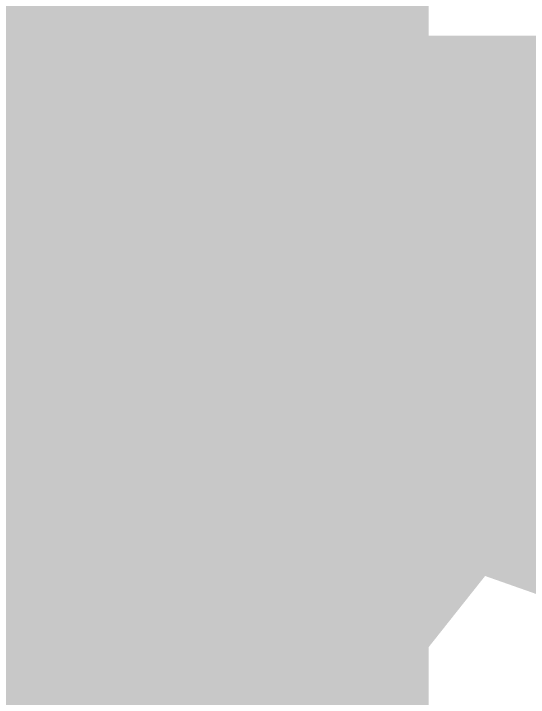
# Model space of a CAD drawing. Extents: x -23 to 289, y -67 to 135.
# Drawn here: x 153.512 to 154.086, y 82.03 to 82.792 of the extents above; entities that cross this region are included whole.
import ezdxf
from ezdxf.enums import TextEntityAlignment as Align

# ---------------------------------------------------------------- set-up
doc = ezdxf.new("R2010")
doc.units = 0
doc.header["$MEASUREMENT"] = 0
for name, color, linetype in [('ASSEMBLY_OUTLINES_TOP', 102, 'CONTINUOUS'), ('ASSEMBLY_PART_NUMBERS_BTM', 191, 'CONTINUOUS'), ('GENERATED_SILKSCREEN_BTM', 255, 'CONTINUOUS'), ('SILKSCREEN_REF_DES_BTM', 211, 'CONTINUOUS'), ('TRACES_LAYER_BOTTOM', 230, 'CONTINUOUS')]:
    doc.layers.add(name, color=color, linetype=linetype)
doc.styles.add('VERIBEST_GERBER_0', font='txt')

msp = doc.modelspace()

# ---------------------------------------------------------------- linework, layer by layer
at = {"layer": 'ASSEMBLY_OUTLINES_TOP', "const_width": 0.1}
msp.add_lwpolyline([(153.5, 79.6), (153.5, 90.4), (157, 90.4), (157, 79.6)], close=True, dxfattribs=at)
at = {"layer": 'GENERATED_SILKSCREEN_BTM', "const_width": 0.15}
for points in [[(153.9108, 82.1256), (153.9092, 82.1232), (153.9052, 82.1224), (153.9012, 82.12), (153.8972, 82.12), (153.7324, 82.12), (153.7284, 82.12), (153.726, 82.1224), (153.7236, 82.1224), (153.7228, 82.1232), (153.722, 82.124), (153.7196, 82.1256), (153.61, 82.2616), (153.6084, 82.2656), (153.6076, 82.268), (153.6068, 82.272), (153.6068, 82.6752), (153.6084, 82.6824), (153.6124, 82.6864), (153.6172, 82.6912), (153.6228, 82.6928), (154.3908, 82.6928)], [(153.6396, 82.6592), (153.6396, 82.276), (153.7404, 82.152), (153.8892, 82.152), (153.9908, 82.276), (153.9908, 82.6592), (153.6396, 82.6592)], [(154.3908, 82.6592), (154.0228, 82.6592), (154.0228, 82.2832), (154.3956, 82.152)], [(154.3852, 82.1224), (154.0124, 82.2536), (153.9108, 82.1256)]]:
    msp.add_lwpolyline(points, dxfattribs=at)
at = {"layer": 'TRACES_LAYER_BOTTOM', "const_width": 0.35}
msp.add_lwpolyline([(153.8, 81.52467), (153.8, 90.8)], dxfattribs=at)

# ---------------------------------------------------------------- texts
at = {"layer": 'ASSEMBLY_PART_NUMBERS_BTM', "style": 'VERIBEST_GERBER_0', "text_generation_flag": 2}
for s, p in [('APHCM2012QBC/D-F01', (171.25, 83.29)), ('ERJ-3EKF6200V', (167.75, 83.29))]:
    msp.add_text(s, height=2.032, dxfattribs=at).set_placement(p, align=Align.TOP_LEFT)
at = {"layer": 'SILKSCREEN_REF_DES_BTM', "style": 'VERIBEST_GERBER_0', "text_generation_flag": 2}
msp.add_text('R222', height=0.8, rotation=90, dxfattribs=at).set_placement((153.61, 82.8), align=Align.TOP_LEFT)

doc.saveas('drawing.dxf')
